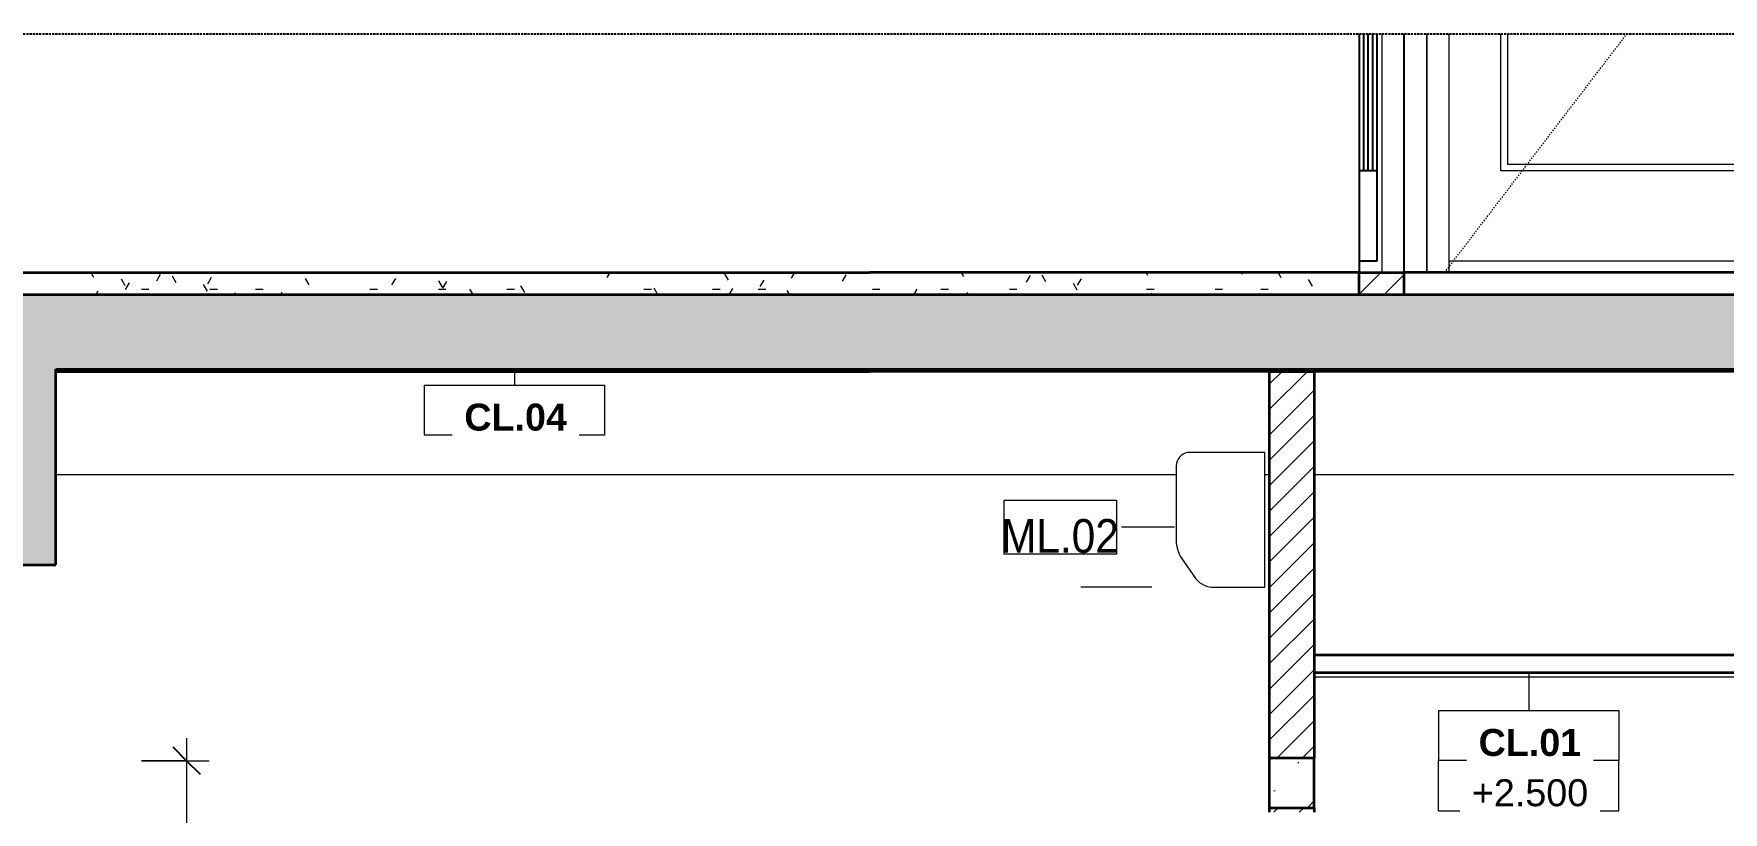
# Model space of a CAD drawing. Header units: millimetres. Extents: x 66631 to 260610, y 416 to 78637.
# Drawn here: x 97138 to 100895, y 4400 to 6131 of the extents above; entities that cross this region are included whole.
import ezdxf

# ---------------------------------------------------------------- set-up
doc = ezdxf.new("R2010")
doc.units = ezdxf.units.MM
for name, pattern in [('Centre', [31.75, 6.35, -4.7625, 15.875, -4.7625]), ('Dash', [6, 3, -3]), ('Hidden', [7.14375, 4.7625, -2.38125]), ('IMPORT-CENTER _2_', [40.64, 25.4, -5.08, 5.08, -5.08])]:
    doc.linetypes.add(name, pattern=pattern)
for name, color, linetype, lineweight in [('0-5', 130, 'Continuous', 5), ('A-ANNO-DIMS', 211, 'Continuous', 9), ('A-ANNO-DIMS-50', 211, 'Continuous', 9), ('A-CLNG-1', 250, 'Continuous', 35), ('A-CLNG-FNSH-1', 7, 'Continuous', 18), ('A-CLNG-IDEN', 151, 'Continuous', 9), ('A-CLNG-PATT-1', 7, 'Continuous', 18), ('A-DETL-GENF', 92, 'Continuous', 18), ('A-DETL-GENF-4', 92, 'Hidden', 25), ('A-DETL-GENF-5', 9, 'Continuous', 18), ('A-DETL-GENF-HDLN-1', 7, 'Dash', 18), ('A-DETL-MEDM', 33, 'Continuous', 35), ('A-DOOR', 31, 'Continuous', 18), ('A-DOOR-3', 7, 'Continuous', 18), ('A-DOOR-4', 10, 'Continuous', 25), ('A-FLOR-FNSH-1', 250, 'Continuous', 35), ('A-FLOR-LEVL-2', 51, 'Centre', 9), ('A-FLOR-PATT-1', 253, 'Continuous', 18), ('A-FLOR-PATT-3', 67, 'Continuous', 18), ('A-WALL-2', 250, 'Continuous', 35), ('A-WALL-3', 7, 'Continuous', 18), ('A-WALL-PATT-1', 9, 'Continuous', 18), ('G-IMPT', 8, 'Continuous', 18), ('G-IMPT-4', 8, 'IMPORT-CENTER _2_', 18), ('M-EQPM', 50, 'Continuous', 18), ('M-EQPM-2', 7, 'Continuous', 18), ('M-EQPM-3', 50, 'Continuous', 25), ('M-EQPM-4', 250, 'Continuous', 35), ('M-EQPM-IDEN', 50, 'Continuous', 9), ('S-BEAM-2', 7, 'Continuous', 18)]:
    doc.layers.add(name, color=color, linetype=linetype, lineweight=lineweight)
doc.styles.add('Arial_1', font='arial.ttf', dxfattribs={"height": 60})
doc.styles.add('Arial_2', font='arial.ttf', dxfattribs={"width": 0.9, "height": 75})
doc.styles.add('Arial_B_3', font='arialbd.ttf', dxfattribs={"height": 60})
doc.styles.add('UTM Avo', font='', dxfattribs={"width": 0.9, "height": 125})
doc.styles.get('UTM Avo').set_extended_font_data('UTM Avo')
doc.dimstyles.new('1_Dim_chi_tiet_2_5', dxfattribs={"dimscale": 304.8, "dimtxt": 124.912619, "dimasz": 0.19685, "dimexe": 0.164042, "dimexo": 0.0625, "dimgap": 0.016404, "dimtad": 1, "dimdec": 0, "dimrnd": 5, "dimzin": 0, "dimdsep": 46, "dimtxsty": 'UTM Avo', "dimblk1": 'OBLIQUE', "dimblk2": 'OBLIQUE', "dimsah": 1, "dimcen": 0.09, "dimdle": 0.164042, "dimazin": 0, "dimtfac": 1, "dimtdec": 4, "dimtix": 1, "dimtmove": 0, "dimatfit": 3, "dimfxl": 0.328084, "dimfxlon": 1, "dimtvp": 1, "dimtolj": 1, "dimtzin": 0, "dimarcsym": 2})
pattern_1 = [(50, (-40799.18, 15875), (364.368, -31.878), [38.1, -419.1]), (355, (-40799.2, 15875), (-70.486, 382.113), [30.48, -335.28]), (100.451, (-40768.82, 15872.34), (293.885, 350.233), [32.38, -356.18]), (46.184, (-40799.2, 15976.6), (542.158, -84.086), [57.15, -628.65]), (96.636, (-40754, 15969.6), (474.805, 494.855), [48.57, -534.27]), (351.184, (-40799.2, 15976.6), (474.81, 494.85), [45.72, -502.92]), (21, (-40748.38, 15951.2), (303.2285, -204.5305), [38.1, -419.1]), (326, (-40748.4, 15951.2), (123.604, 368.376), [30.48, -335.28]), (71.451, (-40723.1, 15934.16), (426.834, 163.843), [32.38, -356.18]), (37.5, (-40799.18, 15875), (6.1766, 169.1102), [3.353, -327.863, 3.353, -337.007, -336.55]), (37.5, (-40799.18, 15875), (6.1766, 169.1102), [-671.576, 3.353, -333.197]), (7.5, (-40799.18, 15875), (133.639, 200.3615), [3.353, -190.703, 3.353, -320.243, -128.27]), (7.5, (-40799.18, 15875), (133.639, 200.3615), [-517.652, 3.353, -124.917]), (327.5, (-40912.47, 15875), (271.1818, -11.4584), [3.353, -123.647, 3.353, -392.887, -525.78]), (327.5, (-40912.47, 15875), (271.1818, -11.4584), [-523.24, 3.353, -522.427]), (317.5, (-40963.27, 15875), (296.2585, 50.853), [3.353, -161.747, 3.353, -259.791, -373.38]), (317.5, (-40963.27, 15875), (296.2585, 50.853), [-428.244, 3.353, -370.027]), (45, (-40799.18, 15875), (-125.7236, 125.7236), []), (45, (-40799.18, 16065.5), (-125.7236, 125.7236), [])]
pattern_2 = [(0, (-40799.183, 15875), (203.2, 50.8), [16.764, -135.636, 16.764, -135.636, -812.8]), (0, (-40799.183, 15875), (203.2, 50.8), [-304.8, 16.764, -288.036, 16.764, -135.636, -355.6]), (0, (-40799.183, 15875), (203.2, 50.8), [-762, 16.764, -84.836, 16.764, -237.236]), (120, (-40722.983, 15900.4), (-145.5941, 150.57636), [16.764, -135.636, 16.764, -135.636, -812.8]), (120, (-40722.983, 15900.4), (-145.5941, 150.57636), [-304.8, 16.764, -288.036, 16.764, -135.636, -355.6]), (120, (-40722.983, 15900.4), (-145.5941, 150.57636), [-762, 16.764, -84.836, 16.764, -237.236]), (240, (-40697.583, 16002), (-57.6059, -201.37636), [16.764, -135.636, 16.764, -135.636, -812.8]), (240, (-40697.583, 16002), (-57.6059, -201.37636), [-304.8, 16.764, -288.036, 16.764, -135.636, -355.6]), (240, (-40697.583, 16002), (-57.6059, -201.37636), [-762, 16.764, -84.836, 16.764, -237.236])]
pattern_3 = [(45, (-40799.183, 15875), (-28.28427, 28.28427), [])]
pattern_4 = [(50, (100623.06, 15875), (364.368, -31.878), [38.1, -419.1]), (355, (100623.06, 15875), (-70.486, 382.113), [30.48, -335.28]), (100.451, (100653.42, 15872.34), (293.885, 350.233), [32.38, -356.18]), (46.184, (100623.06, 15976.6), (542.158, -84.086), [57.15, -628.65]), (96.636, (100668.24, 15969.6), (474.805, 494.855), [48.57, -534.27]), (351.184, (100623.06, 15976.6), (474.81, 494.85), [45.72, -502.92]), (21, (100673.86, 15951.2), (303.2285, -204.5305), [38.1, -419.1]), (326, (100673.86, 15951.2), (123.604, 368.376), [30.48, -335.28]), (71.451, (100699.13, 15934.16), (426.834, 163.843), [32.38, -356.18]), (37.5, (100623.06, 15875), (6.1766, 169.1102), [3.353, -327.863, 3.353, -337.007, -336.55]), (37.5, (100623.06, 15875), (6.1766, 169.1102), [-671.576, 3.353, -333.197]), (7.5, (100623.06, 15875), (133.6389, 200.3615), [3.353, -190.703, 3.353, -320.243, -128.27]), (7.5, (100623.06, 15875), (133.6389, 200.3615), [-517.652, 3.353, -124.917]), (327.5, (100509.78, 15875), (271.1818, -11.4584), [3.353, -123.647, 3.353, -392.887, -525.78]), (327.5, (100509.78, 15875), (271.1818, -11.4584), [-523.24, 3.353, -522.427]), (317.5, (100458.98, 15875), (296.2585, 50.853), [3.353, -161.747, 3.353, -259.791, -373.38]), (317.5, (100458.98, 15875), (296.2585, 50.853), [-428.244, 3.353, -370.027]), (45, (100623.06, 15875), (-125.7236, 125.7236), []), (45, (100623.06, 16065.5), (-125.7236, 125.7236), [])]

# ---------------------------------------------------------------- blocks, each defined once
blk = doc.blocks.new('NCV_TKTC_KET CAU_rvt-3-TKCS_CĂN HỘ LOẠI 1B - MẶT CẮT 2')
at = {"layer": 'A-FLOR-PATT-1'}
h = blk.add_hatch(dxfattribs=at)
h.set_pattern_fill('FP_5', color=256, style=0, pattern_type=2)
h.set_pattern_definition(pattern_1)
h.paths.add_polyline_path([(-43642.8, 5380), (-42425.5, 5380), (-42425.5, 5385), (-44235.3, 5385), (-44235.3, 5380)])
h.paths.add_polyline_path([(-44535.3, 5380), (-44535.3, 5550), (-44536.9, 5550), (-44536.9, 5380)])
h = blk.add_hatch(dxfattribs=at)
h.set_pattern_fill('FP_5', color=256, style=0, pattern_type=2)
h.set_pattern_definition(pattern_1)
h.paths.add_polyline_path([(-43642.8, 5380), (-42425.5, 5380), (-42425.5, 5385), (-44235.3, 5385), (-44235.3, 5380)])
h.paths.add_polyline_path([(-44535.3, 5380), (-44535.3, 5550), (-44536.9, 5550), (-44536.9, 5380)])
h = blk.add_hatch(dxfattribs=at)
h.set_pattern_fill('FP_5', color=256, style=0, pattern_type=2)
h.set_pattern_definition(pattern_1)
h.paths.add_polyline_path([(-41609.2, 5380), (-40237.8, 5380), (-40238.1, 5385), (-42425.5, 5385), (-42425.5, 5380), (-42134.1, 5380)])
h = blk.add_hatch(dxfattribs=at)
h.set_pattern_fill('FP_5', color=256, style=0, pattern_type=2)
h.set_pattern_definition(pattern_1)
h.paths.add_polyline_path([(-41609.2, 5380), (-40237.8, 5380), (-40238.1, 5385), (-42425.5, 5385), (-42425.5, 5380), (-42134.1, 5380)])
at = {"layer": 'A-FLOR-FNSH-1'}
for p in [(-44235.3, 5380), (-40237.8, 5380)]:
    blk.add_line(p, (-42425.5, 5380), dxfattribs=at)
at = {"layer": 'S-BEAM-2'}
for p, q in [((-41744.3, 5150), (-44235.3, 5150)), ((-41536.9, 5150), (-41546.9, 5150)), ((-40436.9, 5150), (-41436.9, 5150))]:
    blk.add_line(p, q, dxfattribs=at)
blk = doc.blocks.new('DOOR_CW_01 CANH MO-PANEL KINH - DIW_01-900x2200-CỬA GỖ VÂN LAMINATE-553393-TKCS_CĂN HỘ LOẠI 1B - MẶT CẮT 2')
at = {"layer": 'A-DOOR-3'}
for p, q in [((-41336.9, 6130.7), (-41336.9, 5600)), ((-41286.9, 6130.7), (-41286.9, 5600)), ((-41236.9, 6130.7), (-41236.9, 5600))]:
    blk.add_line(p, q, dxfattribs=at)
at = {"layer": 'A-DOOR-4'}
for p, q in [((-41336.9, 6130.7), (-41336.9, 5600)), ((-41336.9, 6130.7), (-41336.9, 5600)), ((-41326.9, 5826), (-41326.9, 6130.7)), ((-41316.9, 5826), (-41316.9, 6130.7)), ((-41306.9, 5826), (-41306.9, 6130.7)), ((-41296.9, 5626), (-41296.9, 6130.7)), ((-41236.9, 5600), (-41236.9, 6130.7)), ((-41236.9, 5600), (-41236.9, 6130.7)), ((-41296.9, 5826), (-41336.9, 5826)), ((-41336.9, 5626), (-41296.9, 5626))]:
    blk.add_line(p, q, dxfattribs=at)
blk = doc.blocks.new('DOOR_CW_01 CANH MO-PANEL KINH - DIG_01-900x2200-CỬA NHÔM KÍNH-901215-TKCS_CĂN HỘ LOẠI 1B - MẶT CẮT 2')
at = {"layer": 'A-DETL-GENF-HDLN-1'}
blk.add_line((-41146.9, 5600), (-40741.6, 6130.7), dxfattribs=at)
at = {"layer": 'A-DOOR-3'}
for p, q in [((-41186.9, 6130.7), (-41186.9, 5600)), ((-41136.9, 5600), (-41136.9, 6130.7)), ((-41021.9, 5826), (-41021.9, 6130.7)), ((-41006.9, 6130.7), (-41006.9, 5841)), ((-40466.9, 5841), (-40466.9, 6130.7)), ((-40451.9, 6130.7), (-40451.9, 5826)), ((-40336.9, 6130.7), (-40336.9, 5600)), ((-40286.9, 5600), (-40286.9, 6130.7)), ((-40451.9, 5826), (-41021.9, 5826)), ((-41006.9, 5841), (-40466.9, 5841)), ((-41136.9, 5626), (-40336.9, 5626))]:
    blk.add_line(p, q, dxfattribs=at)
blk = doc.blocks.new('NCV_TKTC_TANG 2_rvt-3-TKCS_CĂN HỘ LOẠI 1B - MẶT CẮT 2')
at = {"layer": 'A-FLOR-PATT-3'}
h = blk.add_hatch(dxfattribs=at)
h.set_pattern_fill('FP_7', color=256, style=0, pattern_type=2)
h.set_pattern_definition(pattern_2)
h.paths.add_polyline_path([(-44236.9, 5550), (-42425.5, 5550), (-42425.5, 5600), (-44336.9, 5600), (-44336.6, 5550)])
h = blk.add_hatch(dxfattribs=at)
h.set_pattern_fill('FP_7', color=256, style=0, pattern_type=2)
h.set_pattern_definition(pattern_2)
h.paths.add_polyline_path([(-41536.9, 5550), (-41336.9, 5550), (-41336.9, 5600), (-42425.5, 5600), (-42425.5, 5550), (-42134.1, 5550)])
at = {"layer": 'A-WALL-PATT-1'}
h = blk.add_hatch(dxfattribs=at)
h.set_pattern_fill('FP_4', color=256, style=0, pattern_type=2)
h.set_pattern_definition(pattern_3)
h.paths.add_polyline_path([(-41236.9, 5550), (-41236.9, 5600), (-41336.9, 5600), (-41336.9, 5550), (-41238.5, 5550)])
at = {"layer": 'A-FLOR-FNSH-1'}
for p, q in [((-44336.9, 5600), (-42425.5, 5600)), ((-41336.9, 5600), (-42425.5, 5600)), ((-41336.9, 5550), (-41336.9, 5600)), ((-41336.9, 5600), (-41236.9, 5600)), ((-41336.9, 5550), (-41336.9, 5600)), ((-40236.9, 5600), (-41236.9, 5600)), ((-41236.9, 5550), (-41236.9, 5600)), ((-41236.9, 5550), (-41236.9, 5600))]:
    blk.add_line(p, q, dxfattribs=at)
at = {"layer": 'A-WALL-2'}
for p, q in [((-41336.9, 5550), (-41336.9, 5600)), ((-41336.9, 5600), (-41236.9, 5600)), ((-41236.9, 5550), (-41236.9, 5600))]:
    blk.add_line(p, q, dxfattribs=at)
at = {"layer": 'A-WALL-3'}
for p, q in [((-41186.9, 5700), (-41186.9, 6130.7)), ((-41186.9, 5600), (-41186.9, 5700))]:
    blk.add_line(p, q, dxfattribs=at)
at = {"layer": 'A-DOOR'}
for name in ['DOOR_CW_01 CANH MO-PANEL KINH - DIW_01-900x2200-CỬA GỖ VÂN LAMINATE-553393-TKCS_CĂN HỘ LOẠI 1B - MẶT CẮT 2', 'DOOR_CW_01 CANH MO-PANEL KINH - DIG_01-900x2200-CỬA NHÔM KÍNH-901215-TKCS_CĂN HỘ LOẠI 1B - MẶT CẮT 2']:
    blk.add_blockref(name, (0, 0), dxfattribs=at)
blk = doc.blocks.new('Air_Conditioner_on_wall_20381 - Air_Conditioner_on_wall_20381-806652-TKCS_CĂN HỘ LOẠI 1B - MẶT CẮT 2')
at = {"layer": 'M-EQPM-2'}
for p, q in [((-41546.9, 5200), (-41719.1, 5200)), ((-41546.9, 4900), (-41546.9, 5200)), ((-41744.3, 5170), (-41744.3, 5004.1)), ((-41732.3, 4964.8), (-41700.3, 4919.1)), ((-41926.1, 4900), (-41956, 4900)), ((-41926.1, 4900), (-41956, 4900)), ((-41797.8, 4900), (-41956, 4900)), ((-41926.1, 4900), (-41956, 4900)), ((-41926.1, 4900), (-41956, 4900)), ((-41797.8, 4900), (-41956, 4900)), ((-41926.1, 4900), (-41956, 4900)), ((-41926.1, 4900), (-41956, 4900)), ((-41797.8, 4900), (-41956, 4900)), ((-41926.1, 4900), (-41956, 4900)), ((-41926.1, 4900), (-41956, 4900)), ((-41797.8, 4900), (-41956, 4900)), ((-41659.3, 4900), (-41546.9, 4900))]:
    blk.add_line(p, q, dxfattribs=at)
for centre, radius, start, end in [((-41711.2, 5167.8), 33.1, 103.7944, 176.2056), ((-41665, 5006.8), 79.3, 181.9739, 211.9739), ((-41659.3, 4953.6), 53.6, 220.0167, 269.9833)]:
    blk.add_arc(centre, radius, start, end, dxfattribs=at)
blk = doc.blocks.new('NCV_TKTC_TANG 1_rvt-3-TKCS_CĂN HỘ LOẠI 1B - MẶT CẮT 2')
at = {"layer": 'A-CLNG-PATT-1'}
h = blk.add_hatch(dxfattribs=at)
h.set_pattern_fill('FP_6', color=256, style=0, pattern_type=2)
h.set_pattern_definition([(0, (-40799.18, 15875), (406.4, 101.6), [16.764, -288.036, 16.764, -288.036, -1625.6]), (0, (-40799.18, 15875), (406.4, 101.6), [-609.6, 16.764, -592.836, 16.764, -288.036, -711.2]), (0, (-40799.18, 15875), (406.4, 101.6), [-1524, 16.764, -186.436, 16.764, -491.236]), (120, (-40646.78, 15925.8), (-291.1882, 301.1527), [16.764, -288.036, 16.764, -288.036, -1625.6]), (120, (-40646.78, 15925.8), (-291.1882, 301.1527), [-609.6, 16.764, -592.836, 16.764, -288.036, -711.2]), (120, (-40646.78, 15925.8), (-291.1882, 301.1527), [-1524, 16.764, -186.436, 16.764, -491.236]), (240, (-40595.98, 16129), (-115.2118, -402.7527), [16.764, -288.036, 16.764, -288.036, -1625.6]), (240, (-40595.98, 16129), (-115.2118, -402.7527), [-609.6, 16.764, -592.836, 16.764, -288.036, -711.2]), (240, (-40595.98, 16129), (-115.2118, -402.7527), [-1524, 16.764, -186.436, 16.764, -491.236])])
h.paths.add_polyline_path([(-40774.7, 4700), (-40436.9, 4700), (-40436.9, 4710), (-41436.9, 4710), (-41436.9, 4700), (-41379.7, 4700)])
at = {"layer": 'A-WALL-PATT-1'}
h = blk.add_hatch(dxfattribs=at)
h.set_pattern_fill('FP_4', color=256, style=0, pattern_type=2)
h.set_pattern_definition(pattern_3)
h.paths.add_polyline_path([(-41486.9, 2150), (-41436.9, 2150), (-41436.9, 2200), (-41536.9, 2200), (-41536.9, 2150)])
h.paths.add_polyline_path([(-41507.1, 4400), (-41436.9, 4400), (-41436.9, 4410), (-41536.9, 4410), (-41536.9, 4400), (-41526.9, 4400)])
h.paths.add_polyline_path([(-41510.7, 4520), (-41436.9, 4520), (-41436.9, 5380), (-41536.9, 5380), (-41536.9, 4520), (-41526.9, 4520)])
at = {"layer": 'A-CLNG-1'}
for p, q in [((-41436.9, 4750), (-40436.9, 4750)), ((-41436.9, 4750), (-41436.9, 4710)), ((-40436.9, 4710), (-41436.9, 4710))]:
    blk.add_line(p, q, dxfattribs=at)
at = {"layer": 'A-CLNG-FNSH-1'}
for p in [(-41436.9, 4710), (-40436.9, 4700)]:
    blk.add_line(p, (-41436.9, 4700), dxfattribs=at)
at = {"layer": 'A-WALL-2'}
for p, q in [((-41536.9, 5380), (-41536.9, 4520)), ((-41536.9, 5380), (-41436.9, 5380)), ((-41436.9, 5380), (-41436.9, 4520)), ((-41536.9, 4410), (-41536.9, 4400)), ((-41436.9, 4410), (-41436.9, 4400))]:
    blk.add_line(p, q, dxfattribs=at)
at = {"layer": 'M-EQPM-4'}
blk.add_blockref('Air_Conditioner_on_wall_20381 - Air_Conditioner_on_wall_20381-806652-TKCS_CĂN HỘ LOẠI 1B - MẶT CẮT 2', (0, 0), dxfattribs=at)
blk = doc.blocks.new('TKTC_XREF_251221_MB TANG 2-7 - TKTC_XREF_260130_MB TANG 2-5_dwg_THU NUOC - THU NUOC-444531-TKCS_MB TẦNG 1-4746810-TKCS_CĂN HỘ LOẠI 1B - MẶT CẮT 2')
at = {"layer": 'G-IMPT'}
for p, q in [((-44035.4, 5600), (-44185.4, 5600)), ((-44185.4, 5600), (-44035.4, 5600)), ((-44060.4, 5600), (-44160.4, 5600)), ((-44160.4, 5600), (-44060.4, 5600)), ((-44144.4, 5600), (-44150.4, 5600)), ((-44150.4, 5600), (-44144.4, 5600)), ((-44138.1, 5600), (-44132.1, 5600)), ((-44132.1, 5600), (-44138.1, 5600)), ((-44125.6, 5600), (-44119.6, 5600)), ((-44119.6, 5600), (-44125.6, 5600)), ((-44113.6, 5600), (-44107.6, 5600)), ((-44107.6, 5600), (-44113.6, 5600)), ((-44113.6, 5600), (-44107.6, 5600)), ((-44107.6, 5600), (-44113.6, 5600)), ((-44110.4, 5600), (-44110.4, 5600)), ((-44110.4, 5600), (-44110.4, 5600)), ((-44110.4, 5600), (-44110.4, 5600)), ((-44110.4, 5600), (-44110.4, 5600)), ((-44095.2, 5600), (-44101.2, 5600)), ((-44101.2, 5600), (-44095.2, 5600)), ((-44082.7, 5600), (-44088.7, 5600)), ((-44088.7, 5600), (-44082.7, 5600)), ((-44076.3, 5600), (-44070.3, 5600)), ((-44070.3, 5600), (-44076.3, 5600))]:
    blk.add_line(p, q, dxfattribs=at)
blk = doc.blocks.new('TKTC_XREF_251221_MB TANG 2-7 - TKTC_XREF_260130_MB TANG 2-5_dwg_$cc-V41-TKCS_CĂN HỘ LOẠI 1B - MẶT CẮT 2')
at = {"layer": 'G-IMPT-4'}
for p, q in [((-43720.6, 5600), (-43841.7, 5600)), ((-43780.7, 5600), (-43781.5, 5600))]:
    blk.add_line(p, q, dxfattribs=at)
at = {"layer": 'M-EQPM'}
for p, q in [((-43736.1, 5600), (-43826.1, 5600)), ((-43826.1, 5600), (-43781.1, 5600)), ((-43781.4, 5600), (-43781.4, 5600)), ((-43781.1, 5600), (-43736.1, 5600))]:
    blk.add_line(p, q, dxfattribs=at)
blk = doc.blocks.new('TKTC_XREF_251221_MB TANG 2-7 - TKTC_XREF_260130_MB TANG 2-5_dwg_CUM U_DN100-V42-TKCS_CĂN HỘ LOẠI 1B - MẶT CẮT 2')
at = {"layer": 'G-IMPT'}
for p, q in [((-43835.2, 5600), (-43836.8, 5600)), ((-43836.8, 5600), (-43824.6, 5600)), ((-43835.2, 5600), (-43833, 5600)), ((-43826.2, 5600), (-43835.2, 5600)), ((-43834.1, 5600), (-43827.3, 5600)), ((-43724.9, 5600), (-43833.9, 5600)), ((-43833, 5600), (-43828.4, 5600)), ((-43832.7, 5600), (-43832, 5600)), ((-43832.7, 5600), (-43828.7, 5600)), ((-43832, 5600), (-43829.4, 5600)), ((-43832, 5600), (-43829.4, 5600)), ((-43832, 5600), (-43829.4, 5600)), ((-43829.4, 5600), (-43828.7, 5600)), ((-43828.4, 5600), (-43826.2, 5600)), ((-43731.2, 5600), (-43827.5, 5600)), ((-43827.5, 5600), (-43824.4, 5600)), ((-43824.6, 5600), (-43826.2, 5600)), ((-43734.4, 5600), (-43824.4, 5600)), ((-43731.2, 5600), (-43734.4, 5600)), ((-43732.6, 5600), (-43734.1, 5600)), ((-43734.1, 5600), (-43722, 5600)), ((-43732.6, 5600), (-43730.3, 5600)), ((-43723.5, 5600), (-43732.6, 5600)), ((-43731.5, 5600), (-43724.7, 5600)), ((-43730.3, 5600), (-43725.8, 5600)), ((-43730.1, 5600), (-43729.3, 5600)), ((-43730.1, 5600), (-43726, 5600)), ((-43729.3, 5600), (-43726.8, 5600)), ((-43729.3, 5600), (-43726.8, 5600)), ((-43729.3, 5600), (-43726.8, 5600)), ((-43726.8, 5600), (-43726, 5600)), ((-43725.8, 5600), (-43723.5, 5600)), ((-43722, 5600), (-43723.5, 5600))]:
    blk.add_line(p, q, dxfattribs=at)
blk = doc.blocks.new('TKTC_XREF_251221_MB TANG 2-7 - TKTC_XREF_260130_MB TANG 2-5_dwg_$cc-4746800-TKCS_CĂN HỘ LOẠI 1B - MẶT CẮT 2')
at = {"layer": 'G-IMPT-4'}
for p, q in [((-41757.7, 5600), (-41878.8, 5600)), ((-41817.8, 5600), (-41818.7, 5600))]:
    blk.add_line(p, q, dxfattribs=at)
at = {"layer": 'M-EQPM'}
for p, q in [((-41773.3, 5600), (-41863.2, 5600)), ((-41863.2, 5600), (-41818.2, 5600)), ((-41818.6, 5600), (-41818.6, 5600)), ((-41818.2, 5600), (-41773.3, 5600))]:
    blk.add_line(p, q, dxfattribs=at)
blk = doc.blocks.new('TKTC_XREF_251221_MB TANG 2-7 - TKTC_XREF_260130_MB TANG 2-5_dwg_CUM U_DN100-V48-TKCS_CĂN HỘ LOẠI 1B - MẶT CẮT 2')
at = {"layer": 'G-IMPT'}
for p, q in [((-41874.5, 5600), (-41872.3, 5600)), ((-41873.4, 5600), (-41866.6, 5600)), ((-41873.1, 5600), (-41872.7, 5600)), ((-41763.8, 5600), (-41872.7, 5600)), ((-41872.3, 5600), (-41867.7, 5600)), ((-41872.2, 5600), (-41872.3, 5600)), ((-41872, 5600), (-41871.3, 5600)), ((-41871.3, 5600), (-41868.8, 5600)), ((-41871.3, 5600), (-41868.7, 5600)), ((-41871.3, 5600), (-41868.7, 5600)), ((-41868.8, 5600), (-41868, 5600)), ((-41867.7, 5600), (-41865.4, 5600)), ((-41867.7, 5600), (-41867.7, 5600)), ((-41770.1, 5600), (-41866.4, 5600)), ((-41773.3, 5600), (-41863.2, 5600)), ((-41771.9, 5600), (-41769.6, 5600)), ((-41770.8, 5600), (-41763.9, 5600)), ((-41769.6, 5600), (-41765.1, 5600)), ((-41769.6, 5600), (-41769.6, 5600)), ((-41769.4, 5600), (-41768.7, 5600)), ((-41768.7, 5600), (-41766.1, 5600)), ((-41768.6, 5600), (-41766.1, 5600)), ((-41768.6, 5600), (-41766.1, 5600)), ((-41766.1, 5600), (-41765.4, 5600)), ((-41765.1, 5600), (-41762.8, 5600)), ((-41765, 5600), (-41765.1, 5600)), ((-41764.2, 5600), (-41763.8, 5600))]:
    blk.add_line(p, q, dxfattribs=at)
at = {"layer": 'G-IMPT', "flags": 128}
for points in [[(-41874.5, 5600), (-41876, 5600), (-41876, 5600), (-41863.9, 5600), (-41863.9, 5600), (-41865.4, 5600)], [(-41865.4, 5600), (-41865.4, 5600), (-41874.5, 5600), (-41874.5, 5600)], [(-41872, 5600), (-41872, 5600), (-41868, 5600), (-41868, 5600)], [(-41866.8, 5600), (-41866.4, 5600), (-41863.2, 5600)], [(-41771.9, 5600), (-41773.4, 5600), (-41773.4, 5600), (-41761.2, 5600), (-41761.3, 5600), (-41762.8, 5600)], [(-41770.5, 5600), (-41770.1, 5600), (-41773.3, 5600)], [(-41762.8, 5600), (-41762.8, 5600), (-41771.9, 5600), (-41771.9, 5600)], [(-41769.4, 5600), (-41769.4, 5600), (-41765.4, 5600), (-41765.3, 5600)]]:
    blk.add_lwpolyline(points, dxfattribs=at)
blk = doc.blocks.new('TKTC_XREF_251221_MB TANG 2-7 - TKTC_XREF_260130_MB TANG 2-5_dwg_$cc-4746795-TKCS_CĂN HỘ LOẠI 1B - MẶT CẮT 2')
at = {"layer": 'G-IMPT-4'}
for p, q in [((-41982, 5600), (-42135, 5600)), ((-42058.4, 5600), (-42058.6, 5600))]:
    blk.add_line(p, q, dxfattribs=at)
at = {"layer": 'M-EQPM'}
for p, q in [((-42001.6, 5600), (-42115.3, 5600)), ((-42115.3, 5600), (-42058.5, 5600)), ((-42058.5, 5600), (-42058.5, 5600)), ((-42058.5, 5600), (-42001.6, 5600))]:
    blk.add_line(p, q, dxfattribs=at)
blk = doc.blocks.new('TKTC_XREF_251221_MB TANG 2-7 - TKTC_XREF_260130_MB TANG 2-5_dwg_CUM U_DN100-V49-TKCS_CĂN HỘ LOẠI 1B - MẶT CẮT 2')
at = {"layer": 'G-IMPT'}
for p, q in [((-42127.1, 5600), (-42130, 5600)), ((-42120, 5600), (-42128.6, 5600)), ((-42128.3, 5600), (-42128.2, 5600)), ((-42128.2, 5600), (-41990.6, 5600)), ((-42121.4, 5600), (-42127.1, 5600)), ((-42127.1, 5600), (-42127.1, 5600)), ((-42125.9, 5600), (-42126.8, 5600)), ((-42122.7, 5600), (-42125.9, 5600)), ((-42122.7, 5600), (-42125.9, 5600)), ((-42122.7, 5600), (-42125.9, 5600)), ((-42121.7, 5600), (-42122.7, 5600)), ((-42118.5, 5600), (-42121.4, 5600)), ((-42121.4, 5600), (-42121.4, 5600)), ((-42120.2, 5600), (-41998.5, 5600)), ((-42116.2, 5600), (-42002.5, 5600)), ((-41997.5, 5600), (-42000.3, 5600)), ((-41990.3, 5600), (-41998.9, 5600)), ((-41991.7, 5600), (-41997.5, 5600)), ((-41997.5, 5600), (-41997.5, 5600)), ((-41996.2, 5600), (-41997.2, 5600)), ((-41993, 5600), (-41996.2, 5600)), ((-41993, 5600), (-41996.2, 5600)), ((-41993, 5600), (-41996.2, 5600)), ((-41992.1, 5600), (-41993, 5600)), ((-41988.9, 5600), (-41991.7, 5600)), ((-41991.7, 5600), (-41991.7, 5600)), ((-41990.6, 5600), (-41990.6, 5600))]:
    blk.add_line(p, q, dxfattribs=at)
at = {"layer": 'G-IMPT', "flags": 128}
for points in [[(-42118.5, 5600), (-42116.6, 5600), (-42116.6, 5600), (-42131.9, 5600), (-42131.9, 5600), (-42130, 5600)], [(-42130, 5600), (-42130, 5600), (-42118.5, 5600), (-42118.5, 5600)], [(-42121.7, 5600), (-42121.7, 5600), (-42126.8, 5600), (-42126.8, 5600)], [(-42120.3, 5600), (-42120.2, 5600), (-42116.2, 5600)], [(-41998.6, 5600), (-41998.5, 5600), (-42002.5, 5600)], [(-41988.9, 5600), (-41986.9, 5600), (-41986.9, 5600), (-42002.3, 5600), (-42002.3, 5600), (-42000.3, 5600)], [(-42000.3, 5600), (-42000.3, 5600), (-41988.9, 5600), (-41988.9, 5600)], [(-41992, 5600), (-41992.1, 5600), (-41997.2, 5600), (-41997.2, 5600)]]:
    blk.add_lwpolyline(points, dxfattribs=at)
blk = doc.blocks.new('TKTC_XREF_251221_MB TANG 2-7 - TKTC_XREF_260130_MB TANG 2-5_dwg_$cc-V50-TKCS_CĂN HỘ LOẠI 1B - MẶT CẮT 2')
at = {"layer": 'G-IMPT-4'}
for p, q in [((-41661.5, 5600), (-41508.5, 5600)), ((-41585, 5600), (-41585.1, 5600))]:
    blk.add_line(p, q, dxfattribs=at)
at = {"layer": 'M-EQPM'}
for p, q in [((-41585, 5600), (-41641.9, 5600)), ((-41641.9, 5600), (-41528.2, 5600)), ((-41585.1, 5600), (-41585.1, 5600)), ((-41528.2, 5600), (-41585, 5600))]:
    blk.add_line(p, q, dxfattribs=at)
blk = doc.blocks.new('TKTC_XREF_251221_MB TANG 2-7 - TKTC_XREF_260130_MB TANG 2-5_dwg_$cc-4746797-TKCS_CĂN HỘ LOẠI 1B - MẶT CẮT 2')
at = {"layer": 'G-IMPT-4'}
for p, q in [((-41388.3, 5600), (-41509.4, 5600)), ((-41448.4, 5600), (-41449.3, 5600))]:
    blk.add_line(p, q, dxfattribs=at)
at = {"layer": 'M-EQPM'}
for p, q in [((-41403.9, 5600), (-41493.9, 5600)), ((-41493.9, 5600), (-41448.9, 5600)), ((-41449.2, 5600), (-41449.2, 5600)), ((-41448.9, 5600), (-41403.9, 5600))]:
    blk.add_line(p, q, dxfattribs=at)
blk = doc.blocks.new('TKTC_XREF_251221_MB TANG 2-7 - TKTC_XREF_251221_MB TANG 2-7-2039446-TKCS_CĂN HỘ LOẠI 1B - MẶT CẮT 2')
at = {"layer": 'M-EQPM'}
for p, q in [((-43838.7, 5600), (-43719.2, 5600)), ((-43838.7, 5600), (-43719.1, 5600)), ((-43721.2, 5600), (-43837, 5600)), ((-43837, 5600), (-43721.2, 5600)), ((-43719.2, 5600), (-43837, 5600)), ((-43721.1, 5600), (-43836.9, 5600)), ((-43836.9, 5600), (-43721.1, 5600)), ((-43719.1, 5600), (-43836.9, 5600)), ((-42135.8, 5600), (-42135.5, 5600)), ((-41385.6, 5600), (-42135.8, 5600)), ((-42135.5, 5600), (-41385.3, 5600)), ((-41385.3, 5600), (-41385.6, 5600))]:
    blk.add_line(p, q, dxfattribs=at)
at = {"layer": 'M-EQPM-3'}
blk.add_line((-45837, 5600), (-35850.5, 5600), dxfattribs=at)
for name, p in [('TKTC_XREF_251221_MB TANG 2-7 - TKTC_XREF_260130_MB TANG 2-5_dwg_THU NUOC - THU NUOC-444531-TKCS_MB TẦNG 1-4746810-TKCS_CĂN HỘ LOẠI 1B - MẶT CẮT 2', (0, 0)), ('TKTC_XREF_251221_MB TANG 2-7 - TKTC_XREF_260130_MB TANG 2-5_dwg_THU NUOC - THU NUOC-444531-TKCS_MB TẦNG 1-4746810-TKCS_CĂN HỘ LOẠI 1B - MẶT CẮT 2', (0, 0)), ('TKTC_XREF_251221_MB TANG 2-7 - TKTC_XREF_260130_MB TANG 2-5_dwg_$cc-V41-TKCS_CĂN HỘ LOẠI 1B - MẶT CẮT 2', (0, 0)), ('TKTC_XREF_251221_MB TANG 2-7 - TKTC_XREF_260130_MB TANG 2-5_dwg_$cc-V41-TKCS_CĂN HỘ LOẠI 1B - MẶT CẮT 2', (0.1, 0)), ('TKTC_XREF_251221_MB TANG 2-7 - TKTC_XREF_260130_MB TANG 2-5_dwg_CUM U_DN100-V42-TKCS_CĂN HỘ LOẠI 1B - MẶT CẮT 2', (0, 0)), ('TKTC_XREF_251221_MB TANG 2-7 - TKTC_XREF_260130_MB TANG 2-5_dwg_CUM U_DN100-V42-TKCS_CĂN HỘ LOẠI 1B - MẶT CẮT 2', (0.1, 0)), ('TKTC_XREF_251221_MB TANG 2-7 - TKTC_XREF_260130_MB TANG 2-5_dwg_$cc-4746795-TKCS_CĂN HỘ LOẠI 1B - MẶT CẮT 2', (0, 0)), ('TKTC_XREF_251221_MB TANG 2-7 - TKTC_XREF_260130_MB TANG 2-5_dwg_CUM U_DN100-V49-TKCS_CĂN HỘ LOẠI 1B - MẶT CẮT 2', (0, 0)), ('TKTC_XREF_251221_MB TANG 2-7 - TKTC_XREF_260130_MB TANG 2-5_dwg_$cc-4746800-TKCS_CĂN HỘ LOẠI 1B - MẶT CẮT 2', (0, 0)), ('TKTC_XREF_251221_MB TANG 2-7 - TKTC_XREF_260130_MB TANG 2-5_dwg_CUM U_DN100-V48-TKCS_CĂN HỘ LOẠI 1B - MẶT CẮT 2', (0, 0)), ('TKTC_XREF_251221_MB TANG 2-7 - TKTC_XREF_260130_MB TANG 2-5_dwg_$cc-V50-TKCS_CĂN HỘ LOẠI 1B - MẶT CẮT 2', (0, 0)), ('TKTC_XREF_251221_MB TANG 2-7 - TKTC_XREF_260130_MB TANG 2-5_dwg_CUM U_DN100-V49-TKCS_CĂN HỘ LOẠI 1B - MẶT CẮT 2', (474.3, 0)), ('TKTC_XREF_251221_MB TANG 2-7 - TKTC_XREF_260130_MB TANG 2-5_dwg_$cc-4746797-TKCS_CĂN HỘ LOẠI 1B - MẶT CẮT 2', (0, 0)), ('TKTC_XREF_251221_MB TANG 2-7 - TKTC_XREF_260130_MB TANG 2-5_dwg_CUM U_DN100-V48-TKCS_CĂN HỘ LOẠI 1B - MẶT CẮT 2', (369.4, 0))]:
    blk.add_blockref(name, p)
blk = doc.blocks.new('BORDER VIEW - BORDER VIEW-3685526-TKCS_CĂN HỘ LOẠI 1B - MẶT CẮT 2')
at = {"layer": 'A-DETL-GENF-4'}
blk.add_line((-45687, 6130.7), (-36000.5, 6130.7), dxfattribs=at)
blk = doc.blocks.new('DIMBLOCK68-TKCS_CĂN HỘ LOẠI 1B - MẶT CẮT 2')
at = {"layer": 'A-ANNO-DIMS-50'}
for p, q in [((97477.4, 4564.4), (97477.4, 3114.4)), ((97377.4, 4514.4), (97527.4, 4514.4)), ((97477.4, 4514.4), (97377.4, 4514.4)), ((97377.4, 3114.4), (97527.4, 3114.4)), ((97477.4, 3114.4), (97377.4, 3114.4))]:
    blk.add_line(p, q, dxfattribs=at)
at = {"layer": 'A-ANNO-DIMS-50', "lineweight": 25}
for p, q in [((97477.4, 4514.4), (97447.4, 4544.4)), ((97477.4, 4514.4), (97507.4, 4484.4)), ((97477.4, 3114.4), (97447.4, 3144.4)), ((97477.4, 3114.4), (97507.4, 3084.4))]:
    blk.add_line(p, q, dxfattribs=at)
at = {"layer": 'A-ANNO-DIMS-50', "color": 0, "insert": (97315, 3643.2), "char_height": 125, "width": 410.824, "attachment_point": 1, "rotation": 90, "line_spacing_factor": 1.110334, "style": 'UTM Avo'}
blk.add_mtext('1400', dxfattribs=at)
blk = doc.blocks.new('_Oblique')
at = {"color": 0, "linetype": 'ByBlock', "lineweight": -2}
blk.add_line((-0.5, -0.5), (0.5, 0.5), dxfattribs=at)
blk = doc.blocks.new('M_ME Tag - Boxed-4073756-TKCS_CĂN HỘ LOẠI 1B - MẶT CẮT 2')
at = {"layer": 'M-EQPM-IDEN'}
for p, q in [((-42126.9, 4973.6), (-42126.9, 5093.6)), ((-42126.9, 5093.6), (-41876.9, 5093.6)), ((-41876.9, 5093.6), (-41876.9, 4973.6)), ((-41876.9, 4973.6), (-42126.9, 4973.6))]:
    blk.add_line(p, q, dxfattribs=at)
blk = doc.blocks.new('M_Ceiling Tag w Height - M_Ceiling Tag w Height-4076435-TKCS_CĂN HỘ LOẠI 1B - MẶT CẮT 2')
at = {"layer": 'A-CLNG-IDEN'}
for p, q in [((-38905.4, 4507.3), (-38905.4, 4396.1)), ((-38905.4, 4507.3), (-38504.2, 4507.3)), ((-38504.2, 4507.3), (-38504.2, 4396.1)), ((-38905.4, 4284.7), (-38905.4, 4396.1)), ((-38504.2, 4396.1), (-38905.4, 4396.1)), ((-38504.2, 4284.7), (-38504.2, 4396.1)), ((-38905.4, 4284.7), (-38504.2, 4284.7))]:
    blk.add_line(p, q, dxfattribs=at)
blk = doc.blocks.new('M_Ceiling Tag w Height - M_Ceiling Tag-4076437-TKCS_CĂN HỘ LOẠI 1B - MẶT CẮT 2')
at = {"layer": 'A-CLNG-IDEN'}
for p, q in [((-43416.3, 5349.3), (-43416.3, 5238.1)), ((-43416.3, 5349.3), (-43015.2, 5349.3)), ((-43015.2, 5349.3), (-43015.2, 5238.1)), ((-43015.2, 5238.1), (-43416.3, 5238.1))]:
    blk.add_line(p, q, dxfattribs=at)

msp = doc.modelspace()

# ---------------------------------------------------------------- hatches: boundary and pattern name
at = {"layer": 'A-DETL-GENF-5'}
h = msp.add_hatch(dxfattribs=at)
h.set_pattern_fill('FP_5', color=256, style=0, pattern_type=2)
h.set_pattern_definition(pattern_4)
h.paths.add_polyline_path([(101186.6, 1600), (101486.6, 1600), (101486.6, 1930), (105571.7, 1930), (105571.7, 2130), (104685.3, 2130), (104685.3, 2100), (101095.3, 2100), (101095.3, 2150), (96886.9, 2150), (96886.9, 1600), (97186.9, 1600), (97186.9, 1930), (101186.6, 1930), (101186.6, 1695)])
h.paths.add_polyline_path([(101484.1, 4950), (101486.6, 4950), (101486.6, 5330), (105571.7, 5330), (105571.7, 5500), (101285.3, 5500), (101285.3, 5550), (96886.9, 5550), (96886.9, 4950), (97186.9, 4950), (97186.9, 5385), (101186.6, 5385), (101186.6, 4950)])
h = msp.add_hatch(dxfattribs=at)
h.set_pattern_fill('FP_5', color=256, style=0, pattern_type=2)
h.set_pattern_definition(pattern_4)
h.paths.add_polyline_path([(99914.9, 4410), (99985.3, 4410), (99985.3, 4520), (99885.3, 4520), (99885.3, 4410), (99895.3, 4410)])

# ---------------------------------------------------------------- linework, layer by layer
at = {"layer": 'A-CLNG-IDEN'}
for p, q in [((98206.5, 5378.3), (98206.5, 5349.3)), ((100462.1, 4708.2), (100462.1, 4625.9))]:
    msp.add_line(p, q, dxfattribs=at)
at = {"layer": 'A-DETL-MEDM'}
for p, q in [((101285.3, 5550), (96886.9, 5550)), ((97186.9, 5385), (101186.6, 5385)), ((97186.9, 4950), (97186.9, 5385)), ((96886.9, 4950), (97186.9, 4950)), ((99985.3, 4520), (99885.3, 4520)), ((99885.3, 4520), (99885.3, 4410)), ((99985.3, 4410), (99985.3, 4520)), ((99885.3, 4410), (99985.3, 4410))]:
    msp.add_line(p, q, dxfattribs=at)
at = {"layer": 'A-FLOR-LEVL-2'}
msp.add_line((95185.2, 5600), (106318.6, 5600), dxfattribs=at)
at = {"layer": 'M-EQPM-IDEN'}
msp.add_line((99674.3, 5033.6), (99556.7, 5033.6), dxfattribs=at)

# ---------------------------------------------------------------- block references
at = {"layer": '0-5'}
for name in ['NCV_TKTC_KET CAU_rvt-3-TKCS_CĂN HỘ LOẠI 1B - MẶT CẮT 2', 'NCV_TKTC_TANG 2_rvt-3-TKCS_CĂN HỘ LOẠI 1B - MẶT CẮT 2', 'NCV_TKTC_TANG 1_rvt-3-TKCS_CĂN HỘ LOẠI 1B - MẶT CẮT 2']:
    msp.add_blockref(name, (141422.2, 0), dxfattribs=at)
at = {"layer": 'A-CLNG-IDEN'}
for name, p in [('M_Ceiling Tag w Height - M_Ceiling Tag-4076437-TKCS_CĂN HỘ LOẠI 1B - MẶT CẮT 2', (141422.2, 0)), ('M_Ceiling Tag w Height - M_Ceiling Tag w Height-4076435-TKCS_CĂN HỘ LOẠI 1B - MẶT CẮT 2', (139166.9, 118.6))]:
    msp.add_blockref(name, p, dxfattribs=at)
at = {"layer": 'A-DETL-GENF'}
msp.add_blockref('BORDER VIEW - BORDER VIEW-3685526-TKCS_CĂN HỘ LOẠI 1B - MẶT CẮT 2', (141422.2, 0), dxfattribs=at)
at = {"layer": 'M-EQPM'}
msp.add_blockref('TKTC_XREF_251221_MB TANG 2-7 - TKTC_XREF_251221_MB TANG 2-7-2039446-TKCS_CĂN HỘ LOẠI 1B - MẶT CẮT 2', (141422.2, 0), dxfattribs=at)
at = {"layer": 'M-EQPM-IDEN'}
msp.add_blockref('M_ME Tag - Boxed-4073756-TKCS_CĂN HỘ LOẠI 1B - MẶT CẮT 2', (141422.2, 0), dxfattribs=at)

# ---------------------------------------------------------------- texts
at = {"layer": 'M-EQPM-IDEN', "insert": (99419.7, 5013.7), "char_height": 75, "width": 270.9, "attachment_point": 5, "line_spacing_factor": 0.936439, "style": 'Arial_2'}
msp.add_mtext('\\pt22.5,45,67.5,90,112.5,135,157.5,180,202.5,225,247.5,270,292.5,315,337.5,360,382.5,405,427.5,450,472.5,495,517.5,540,562.5,585,607.5,630,652.5,675,697.5,720;ML.02', dxfattribs=at)

# ---------------------------------------------------------------- dimensions: what is measured, and where the dimension line sits
at = {"layer": 'A-ANNO-DIMS'}
dim = msp.add_linear_dim(base=(97477.4, 3114.4), p1=(97377.4, 4514.4), p2=(97377.4, 3114.4), angle=90, dimstyle='1_Dim_chi_tiet_2_5', override={"dimpost": '<>', "dimfxl": 1400}, dxfattribs=at)
dim.commit()
dim.dimension.update_dxf_attribs({"geometry": 'DIMBLOCK68-TKCS_CĂN HỘ LOẠI 1B - MẶT CẮT 2', "text_midpoint": (97407.7, 3814.4)})

# ---------------------------------------------------------------- next in the draw order: texts
at = {"layer": 'A-CLNG-IDEN', "char_height": 60, "attachment_point": 5, "line_spacing_factor": 0.936439, "bg_fill": 3, "box_fill_scale": 1.25, "bg_fill_color": 256, "bg_fill_true_color": 13158600, "bg_fill_transparency": 0}
for s, insert, width, style in [('\\pt634.9998,1270.0002,1905,2539.9998,3175.0002,3810,4444.9998,5080.0002,5715,6349.9998,6985.0002,7620,8254.9998,8890.0002,9525,10159.9998,10795.0002,11430,12064.9998,12700.0002,13335,13969.9998,14605.0002,15240,15874.9998,16510.0002,17145,17779.9998,18415.0002,19050,19684.9998,20320.0002;CL.04', (98209.2, 5278), 251.5, 'Arial_B_3'), ('\\pt634.9998,1270.0002,1905,2539.9998,3175.0002,3810,4444.9998,5080.0002,5715,6349.9998,6985.0002,7620,8254.9998,8890.0002,9525,10159.9998,10795.0002,11430,12064.9998,12700.0002,13335,13969.9998,14605.0002,15240,15874.9998,16510.0002,17145,17779.9998,18415.0002,19050,19684.9998,20320.0002;CL.01', (100464.8, 4554.6), 251.5, 'Arial_B_3'), ('\\pt634.9998,1270.0002,1905,2539.9998,3175.0002,3810,4444.9998,5080.0002,5715,6349.9998,6985.0002,7620,8254.9998,8890.0002,9525,10159.9998,10795.0002,11430,12064.9998,12700.0002,13335,13969.9998,14605.0002,15240,15874.9998,16510.0002,17145,17779.9998,18415.0002,19050,19684.9998,20320.0002;+2.500', (100465.1, 4442.9), 281, 'Arial_1')]:
    msp.add_mtext(s, dxfattribs=dict(at, insert=insert, width=width, style=style))

doc.saveas('drawing.dxf')
